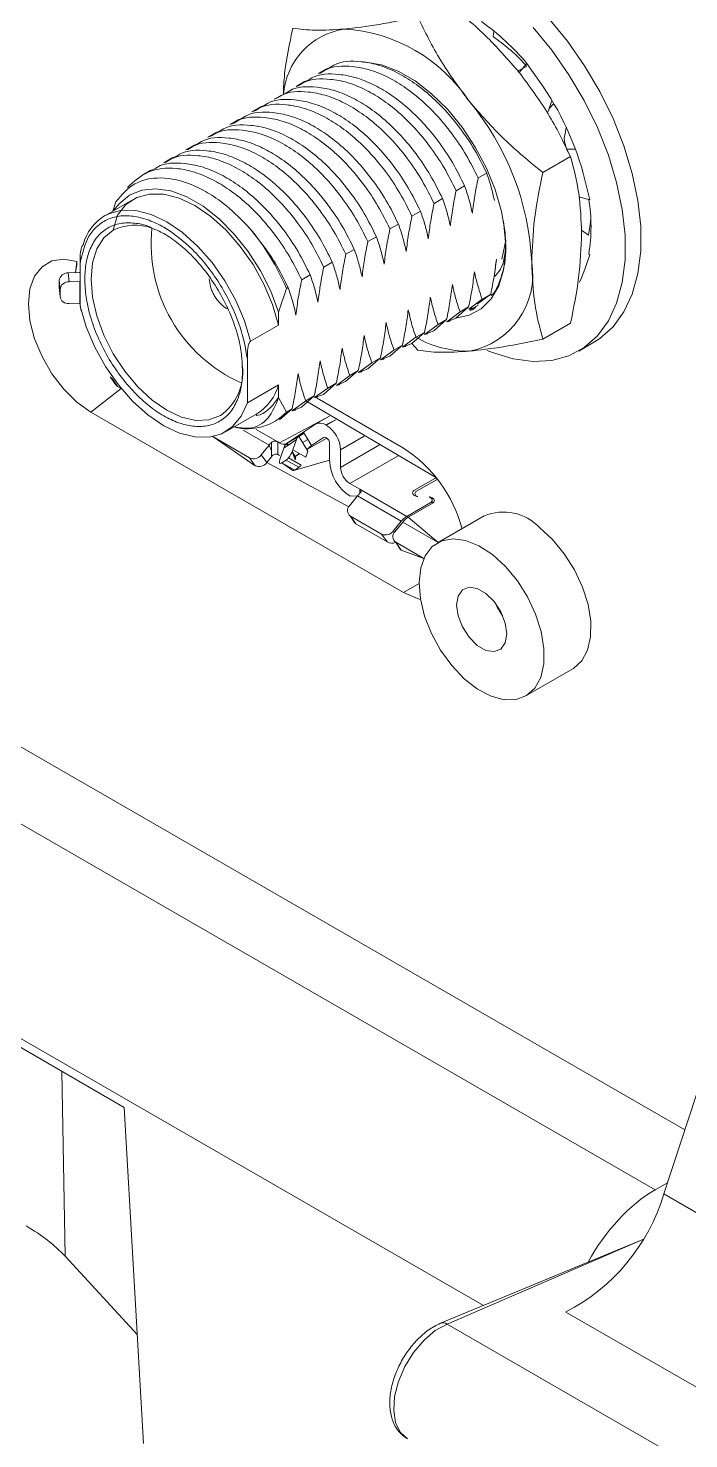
# Model space of a CAD drawing. Header units: millimetres. Extents: x 2 to 278, y 1 to 215.
# Drawn here: x 235.33 to 242.8, y 161.66 to 177.63 of the extents above; entities that cross this region are included whole.
import ezdxf

# ---------------------------------------------------------------- set-up
doc = ezdxf.new("R2010")
doc.units = ezdxf.units.MM

msp = doc.modelspace()

# ---------------------------------------------------------------- linework, layer by layer
at = {"color": 7, "linetype": 'Continuous', "lineweight": 18}
for p, q in [((240.588, 177.532), (240.598, 177.592)), ((240.967, 177.194), (240.881, 177.15)), ((240.971, 177.226), (240.883, 177.127)), ((240.971, 177.226), (241.114, 177.024)), ((238.456, 177.025), (238.36, 176.969)), ((238.706, 177.169), (238.609, 177.113)), ((240.881, 177.15), (240.872, 177.13)), ((238.217, 176.876), (238.111, 176.825)), ((237.957, 176.737), (237.861, 176.681)), ((241.212, 176.684), (241.253, 176.81)), ((241.212, 176.684), (241.228, 176.721)), ((241.228, 176.721), (241.267, 176.766)), ((237.708, 176.593), (237.612, 176.537)), ((237.459, 176.449), (237.362, 176.393)), ((237.209, 176.305), (237.113, 176.249)), ((241.464, 176.175), (241.42, 176.258)), ((241.42, 176.258), (241.52, 176.257)), ((223.807, 176.099), (242.757, 165.159)), ((236.96, 176.161), (236.863, 176.105)), ((241.151, 175.994), (241.464, 176.175)), ((236.71, 176.017), (236.614, 175.961)), ((240.419, 175.932), (240.516, 175.987)), ((241.627, 175.911), (241.682, 175.685)), ((240.17, 175.788), (240.266, 175.843)), ((236.517, 175.689), (236.198, 175.505)), ((236.32, 175.661), (236.287, 175.556)), ((239.921, 175.644), (240.017, 175.699)), ((240.603, 175.677), (240.603, 175.677)), ((241.682, 175.685), (241.56, 175.717)), ((239.671, 175.5), (239.767, 175.555)), ((240.733, 175.167), (240.707, 175.445)), ((239.422, 175.356), (239.518, 175.411)), ((241.668, 175.284), (241.588, 175.34)), ((238.923, 175.068), (239.019, 175.123)), ((239.172, 175.212), (239.269, 175.267)), ((240.733, 175.227), (240.686, 175.013)), ((224.116, 175.048), (242.421, 164.48)), ((235.881, 174.985), (235.864, 174.86)), ((235.917, 174.968), (235.917, 174.48)), ((238.673, 174.924), (238.77, 174.979)), ((240.599, 174.813), (240.627, 175.015)), ((241.682, 175.064), (241.627, 174.901)), ((241.671, 175.071), (241.682, 175.064)), ((241.682, 175.064), (241.671, 175.071)), ((235.782, 174.857), (235.906, 174.861)), ((235.782, 174.857), (235.792, 174.757)), ((238.424, 174.78), (238.52, 174.835)), ((235.682, 174.773), (235.692, 174.672)), ((235.682, 174.773), (235.682, 174.691)), ((235.683, 174.685), (235.682, 174.691)), ((235.692, 174.59), (235.682, 174.691)), ((235.683, 174.685), (235.692, 174.584)), ((235.692, 174.672), (235.692, 174.59)), ((235.792, 174.757), (235.915, 174.761)), ((235.915, 174.761), (235.915, 174.516)), ((238.162, 174.413), (238.251, 174.68)), ((238.251, 174.68), (238.271, 174.691)), ((235.792, 174.512), (235.915, 174.516)), ((235.915, 174.516), (235.931, 174.427)), ((240.312, 174.473), (240.168, 174.347)), ((240.312, 174.473), (240.215, 174.417)), ((240.465, 174.561), (240.313, 174.449)), ((240.322, 174.436), (240.418, 174.491)), ((240.561, 174.617), (240.409, 174.505)), ((240.561, 174.617), (240.465, 174.561)), ((238.162, 174.268), (238.162, 174.413)), ((240.062, 174.329), (239.919, 174.203)), ((240.062, 174.329), (239.966, 174.273)), ((240.215, 174.417), (240.064, 174.305)), ((240.064, 174.305), (240.168, 174.347)), ((237.844, 174.084), (238.162, 174.268)), ((239.813, 174.185), (239.67, 174.059)), ((239.813, 174.185), (239.716, 174.129)), ((239.966, 174.273), (239.814, 174.161)), ((239.814, 174.161), (239.919, 174.203)), ((241.464, 174.289), (241.151, 174.108)), ((239.563, 174.041), (239.42, 173.915)), ((239.563, 174.041), (239.467, 173.985)), ((239.716, 174.129), (239.565, 174.017)), ((239.565, 174.017), (239.67, 174.059)), ((239.67, 174.059), (239.737, 173.982)), ((241.557, 173.974), (241.734, 174.076)), ((237.809, 173.388), (237.809, 173.876)), ((239.218, 173.841), (239.066, 173.729)), ((239.314, 173.897), (239.171, 173.771)), ((239.314, 173.897), (239.218, 173.841)), ((239.467, 173.985), (239.315, 173.873)), ((239.315, 173.873), (239.42, 173.915)), ((236.258, 173.681), (236.32, 173.593)), ((237.752, 173.802), (237.756, 173.757)), ((238.968, 173.697), (238.816, 173.585)), ((239.064, 173.753), (238.921, 173.627)), ((239.064, 173.753), (238.968, 173.697)), ((239.066, 173.729), (239.171, 173.771)), ((236.382, 173.551), (236.04, 173.283)), ((236.279, 173.662), (236.279, 173.662)), ((236.279, 173.662), (236.341, 173.574)), ((236.341, 173.574), (236.382, 173.551)), ((238.162, 173.593), (237.809, 173.388)), ((238.162, 173.448), (238.162, 173.593)), ((238.719, 173.553), (238.567, 173.446)), ((238.815, 173.609), (238.672, 173.483)), ((238.815, 173.609), (238.719, 173.553)), ((238.816, 173.585), (238.921, 173.627)), ((238.251, 173.283), (238.163, 173.446)), ((238.469, 173.409), (238.317, 173.297)), ((238.566, 173.465), (238.422, 173.339)), ((238.566, 173.465), (238.469, 173.409)), ((238.469, 173.409), (239.947, 172.539)), ((238.567, 173.446), (238.672, 173.483)), ((239.575, 172.875), (238.597, 173.44)), ((240.48, 163.173), (223.037, 173.242)), ((236.04, 173.283), (239.575, 171.242)), ((237.563, 173.06), (237.916, 173.264)), ((238.316, 173.321), (238.173, 173.195)), ((238.173, 173.195), (238.173, 173.195)), ((238.174, 172.933), (238.737, 173.238)), ((238.316, 173.321), (238.251, 173.283)), ((238.317, 173.297), (238.422, 173.339)), ((238.737, 173.238), (238.583, 173.149)), ((238.695, 173.138), (238.811, 173.194)), ((238.704, 173.133), (238.811, 173.194)), ((238.056, 172.91), (237.763, 173.079)), ((237.908, 173.086), (238.153, 172.945)), ((238.444, 173.056), (238.258, 172.931)), ((238.391, 173.008), (238.452, 173.043)), ((238.391, 173.008), (238.452, 173.043)), ((238.444, 173.056), (238.579, 173.146)), ((238.444, 173.056), (238.534, 172.906)), ((238.704, 173.133), (238.695, 173.138)), ((237.418, 173.005), (237.835, 172.764)), ((237.418, 173.005), (237.897, 172.676)), ((238.056, 172.91), (237.967, 172.8)), ((238.056, 172.91), (238.082, 172.843)), ((238.082, 172.939), (238.082, 172.778)), ((238.153, 172.945), (238.153, 172.802)), ((238.174, 172.933), (238.153, 172.945)), ((238.18, 172.758), (238.221, 172.876)), ((238.221, 172.876), (238.365, 172.973)), ((238.273, 172.91), (238.244, 172.917)), ((238.252, 172.927), (238.258, 172.932)), ((238.273, 172.91), (238.259, 172.932)), ((238.26, 172.932), (238.379, 173.001)), ((238.26, 172.932), (238.379, 173.001)), ((238.324, 172.854), (238.365, 172.973)), ((238.493, 172.84), (238.388, 173.013)), ((238.433, 172.94), (238.493, 172.974)), ((238.482, 172.858), (238.707, 172.988)), ((238.482, 172.858), (238.707, 172.988)), ((238.482, 172.858), (238.534, 172.906)), ((238.534, 172.906), (238.67, 172.997)), ((238.67, 172.997), (238.67, 172.997)), ((238.704, 172.99), (238.695, 172.995)), ((238.74, 172.929), (238.74, 172.729)), ((239.13, 173.011), (238.864, 172.857)), ((239.303, 172.911), (238.864, 172.657)), ((237.835, 172.764), (237.897, 172.676)), ((237.967, 172.8), (238.028, 172.712)), ((238.082, 172.778), (238.028, 172.712)), ((238.174, 172.79), (238.153, 172.802)), ((238.174, 172.79), (238.174, 172.79)), ((238.2, 172.708), (238.248, 172.74)), ((238.248, 172.74), (238.393, 172.658)), ((238.273, 172.764), (238.419, 172.682)), ((238.35, 172.782), (238.317, 172.837)), ((238.349, 172.744), (238.317, 172.837)), ((238.324, 172.854), (238.469, 172.772)), ((238.345, 172.626), (238.74, 172.739)), ((238.349, 172.744), (238.349, 172.744)), ((238.35, 172.782), (238.396, 172.814)), ((238.35, 172.782), (238.401, 172.811)), ((238.35, 172.782), (238.4, 172.811)), ((238.469, 172.772), (238.493, 172.84)), ((238.864, 172.857), (238.864, 172.657)), ((239.515, 172.788), (238.97, 172.473)), ((238.028, 172.712), (238.957, 172.211)), ((238.2, 172.708), (238.324, 172.621)), ((238.2, 172.708), (238.345, 172.626)), ((238.345, 172.626), (238.393, 172.658)), ((239.081, 172.409), (238.97, 172.473)), ((239.081, 172.409), (239.611, 172.103)), ((239.081, 172.409), (239.081, 172.362)), ((239.091, 172.4), (239.081, 172.395)), ((239.7, 172.399), (239.929, 172.532)), ((239.947, 172.517), (239.724, 172.389)), ((239.054, 172.334), (238.965, 172.223)), ((239.054, 172.334), (238.97, 172.331)), ((239.549, 172.048), (239.054, 172.334)), ((239.611, 172.103), (239.876, 172.256)), ((239.901, 172.25), (239.629, 172.093)), ((239.876, 172.256), (239.876, 172.256)), ((239.901, 172.311), (239.901, 172.25)), ((238.975, 172.106), (239.016, 172.037)), ((239.328, 171.902), (238.975, 172.106)), ((238.975, 172.106), (239.037, 172.018)), ((239.629, 172.093), (239.967, 171.807)), ((240.489, 172.108), (239.959, 171.802)), ((239.39, 171.814), (239.037, 172.018)), ((239.549, 172.048), (239.46, 171.937)), ((239.46, 171.937), (239.478, 171.927)), ((239.567, 172.038), (239.478, 171.927)), ((239.567, 172.038), (239.967, 171.807)), ((239.328, 171.902), (239.39, 171.814)), ((239.488, 171.81), (239.529, 171.741)), ((239.488, 171.81), (239.806, 171.626)), ((239.488, 171.81), (239.549, 171.722)), ((239.549, 171.722), (239.806, 171.626)), ((239.752, 171.344), (239.575, 171.242)), ((240.959, 170.07), (241.489, 170.376)), ((236.417, 165.414), (227.995, 170.275)), ((242.52, 164.435), (242.986, 165.857)), ((235.711, 165.821), (235.747, 163.729)), ((236.417, 165.414), (236.636, 161.611)), ((242.562, 164.562), (242.421, 164.48)), ((242.52, 164.435), (244.358, 163.374)), ((242.283, 163.921), (239.995, 162.972)), ((242.283, 163.921), (240.068, 162.963)), ((235.747, 163.729), (236.565, 162.842)), ((241.411, 163.099), (243.25, 162.038)), ((240.068, 162.963), (242.755, 161.412))]:
    msp.add_line(p, q, dxfattribs=at)
at = {"color": 7, "linetype": 'Continuous', "lineweight": 18, "flags": 128}
for points in [[(241.734, 174.076), (241.796, 174.116), (241.946, 174.248), (242.068, 174.416), (242.162, 174.618), (242.226, 174.85), (242.258, 175.107), (242.258, 175.385), (242.226, 175.679), (242.162, 175.984), (242.068, 176.295), (241.946, 176.605), (241.796, 176.909), (241.623, 177.202), (241.429, 177.479), (241.218, 177.735)], [(240.523, 173.98), (240.582, 173.956), (240.816, 173.885), (241.041, 173.856), (241.253, 173.867), (241.446, 173.92), (241.62, 174.014), (241.769, 174.146), (241.892, 174.314), (241.986, 174.516), (242.049, 174.748), (242.081, 175.005), (242.081, 175.283), (242.049, 175.577), (241.986, 175.882), (241.892, 176.192), (241.769, 176.503), (241.62, 176.807), (241.446, 177.1), (241.253, 177.377), (241.041, 177.633)], [(239.12, 177.244), (239.148, 177.243), (239.328, 177.213), (239.515, 177.142), (239.706, 177.032), (239.893, 176.886), (240.073, 176.709), (240.239, 176.506), (240.387, 176.282), (240.513, 176.044), (240.613, 175.8), (240.684, 175.554), (240.724, 175.316), (240.732, 175.092), (240.708, 174.888), (240.652, 174.71), (240.567, 174.563), (240.453, 174.451), (240.316, 174.379), (240.168, 174.347)], [(236.287, 175.556), (236.36, 175.639), (236.475, 175.737), (236.614, 175.795), (236.772, 175.811), (236.944, 175.786), (237.125, 175.719), (237.308, 175.613), (237.489, 175.471), (237.661, 175.298), (237.819, 175.1), (237.958, 174.881), (238.073, 174.65), (238.162, 174.413)], [(236.292, 175.343), (236.339, 175.512), (236.436, 175.63), (236.559, 175.711), (236.704, 175.75), (236.865, 175.748), (237.038, 175.704), (237.217, 175.619), (237.395, 175.497), (237.568, 175.342), (237.729, 175.158), (237.874, 174.952), (237.997, 174.73), (238.094, 174.499), (238.162, 174.268)], [(237.844, 174.084), (237.776, 174.315), (237.679, 174.546), (237.556, 174.768), (237.411, 174.974), (237.25, 175.158), (237.077, 175.314), (236.898, 175.436), (236.72, 175.52), (236.547, 175.564), (236.385, 175.566), (236.241, 175.527), (236.198, 175.505)], [(241.668, 175.284), (241.687, 175.403), (241.694, 175.473)], [(237.505, 173.243), (237.505, 173.243), (237.375, 173.194), (237.226, 173.189), (237.066, 173.225), (236.898, 173.303), (236.731, 173.418), (236.57, 173.567), (236.422, 173.744), (236.292, 173.943), (236.185, 174.154), (236.106, 174.371), (236.057, 174.585), (236.041, 174.788), (236.057, 174.971), (236.106, 175.129), (236.185, 175.254), (236.292, 175.343)], [(235.881, 174.985), (235.733, 175.013), (235.599, 174.993), (235.487, 174.928), (235.403, 174.822), (235.35, 174.679), (235.333, 174.508), (235.35, 174.316), (235.403, 174.113), (235.487, 173.91), (235.599, 173.716), (235.733, 173.541), (235.882, 173.395), (236.04, 173.283)], [(235.864, 174.86), (235.88, 174.953), (235.881, 174.985)], [(241.627, 174.901), (241.589, 174.803), (241.564, 174.752)], [(237.809, 173.388), (237.74, 173.236), (237.643, 173.118), (237.52, 173.038), (237.376, 172.998), (237.215, 173.001), (237.042, 173.045), (236.863, 173.129), (236.684, 173.251), (236.511, 173.407), (236.35, 173.591), (236.206, 173.797), (236.083, 174.019), (235.986, 174.249), (235.917, 174.48)], [(236.341, 173.574), (236.328, 173.584), (236.32, 173.593)], [(238.2, 172.708), (238.191, 172.703), (238.183, 172.702), (238.178, 172.704), (238.174, 172.709), (238.172, 172.718), (238.173, 172.729), (238.176, 172.742), (238.18, 172.758)], [(239.929, 172.532), (239.941, 172.537), (239.947, 172.539)], [(239.947, 172.517), (239.958, 172.522), (239.947, 172.517)], [(239.037, 172.018), (239.024, 172.028), (239.016, 172.037)], [(241.489, 170.376), (241.497, 170.381), (241.591, 170.466), (241.657, 170.587), (241.691, 170.74), (241.693, 170.915), (241.662, 171.106), (241.599, 171.303), (241.508, 171.498), (241.393, 171.68), (241.259, 171.842), (241.112, 171.976)], [(240.581, 171.67), (240.429, 171.769), (240.278, 171.83), (240.135, 171.849), (240.007, 171.825), (239.901, 171.76), (239.821, 171.656), (239.77, 171.519), (239.752, 171.354), (239.767, 171.169), (239.814, 170.974), (239.891, 170.777), (239.995, 170.588), (240.121, 170.415), (240.262, 170.266), (240.413, 170.148), (240.565, 170.068), (240.713, 170.028), (240.849, 170.03), (240.967, 170.075), (241.061, 170.16), (241.127, 170.281), (241.161, 170.433), (241.163, 170.609), (241.132, 170.8), (241.069, 170.997), (240.978, 171.191), (240.863, 171.374), (240.728, 171.536), (240.581, 171.67)], [(239.549, 171.722), (239.537, 171.732), (239.529, 171.741)], [(240.508, 171.23), (240.41, 171.286), (240.317, 171.301), (240.242, 171.271), (240.193, 171.201), (240.176, 171.099), (240.193, 170.978), (240.242, 170.851), (240.318, 170.735), (240.41, 170.643), (240.508, 170.586), (240.601, 170.572), (240.676, 170.601), (240.725, 170.671), (240.742, 170.773), (240.725, 170.895), (240.676, 171.021), (240.6, 171.138), (240.508, 171.23)], [(239.575, 171.242), (239.733, 171.172), (239.768, 171.162)], [(240.614, 171.12), (240.634, 171.077), (240.696, 170.978)], [(240.068, 162.963), (239.935, 162.889), (239.807, 162.779), (239.69, 162.641), (239.592, 162.482), (239.519, 162.313), (239.475, 162.144), (239.464, 161.985), (239.485, 161.847), (239.538, 161.738), (239.619, 161.664)]]:
    msp.add_lwpolyline(points, dxfattribs=at)
at = {"color": 7, "linetype": 'Continuous', "lineweight": 18}
for centre, radius, start, end in [((238.855, 175.459), 2.757, 39.8854, 54.498), ((239.027, 176.814), 0.812, 98.7388, 175.6607), ((238.794, 175.795), 1.826, 33.4349, 86.5705), ((238.412, 175.102), 3.316, 14.1213, 35.4286), ((237.958, 174.837), 3.07, 2.6393, 39.7721), ((239.819, 175.381), 1.877, 350.4987, 9.5013), ((236.489, 175.032), 0.556, 121.5314, 164.8956), ((236.538, 174.828), 0.57, 70.3514, 115.6207), ((238.441, 175.183), 1.72, 173.9115, 245.9216), ((235.752, 173.63), 2.711, 22.7816, 39.8109), ((240.157, 174.837), 0.88, 280.5468, 9.2519), ((235.777, 174.762), 0.0957, 87.143, 173.5847), ((235.905, 174.9), 0.0388, 271.4319, 288.8192), ((235.787, 174.661), 0.0957, 87.143, 173.5847), ((235.78, 174.6), 0.0888, 186.2006, 277.4904), ((240.305, 175.151), 1.179, 240.0731, 270.6241), ((236.313, 173.72), 0.0668, 215.7709, 239.7713), ((237.149, 173.738), 0.61, 305.7043, 5.6198), ((237.625, 173.738), 0.557, 301.5822, 344.8449), ((237.813, 173.694), 0.6, 254.9565, 316.8126), ((238.63, 173.049), 0.11, 53.8258, 117.852), ((238.518, 172.841), 0.346, 2.6055, 57.3945), ((238.26, 172.747), 0.262, 132.7989, 141.3212), ((238.217, 172.992), 0.0736, 233.8258, 297.852), ((238.344, 172.834), 0.13, 140.4507, 161.12), ((238.488, 172.93), 0.13, 140.4507, 161.12), ((238.681, 172.975), 0.0245, 53.8258, 117.852), ((238.663, 172.925), 0.0768, 2.6055, 57.3945), ((238.733, 171.568), 1.555, 14.7229, 57.2176), ((237.879, 172.864), 0.109, 246.028, 323.9743), ((238.171, 172.846), 0.131, 305.8075, 321.448), ((238.037, 172.957), 0.305, 320.7282, 340.2364), ((239.239, 172.751), 0.499, 182.6055, 237.3945), ((237.941, 172.776), 0.109, 246.028, 323.9743), ((238.33, 172.64), 0.0205, 251.7665, 314.3325), ((238.316, 172.764), 0.131, 305.8075, 321.448), ((239.094, 172.668), 0.231, 182.6055, 237.3945), ((239.711, 172.368), 0.0327, 110.7834, 249.2166), ((239.259, 172.17), 0.262, 132.7989, 141.3212), ((239.748, 172.425), 0.0995, 241.2473, 263.5251), ((239.735, 172.36), 0.0306, 110.7834, 249.2166), ((239.763, 172.398), 0.0769, 240.2522, 250.04), ((239.853, 172.224), 0.0993, 61.2336, 83.3749), ((239.836, 172.247), 0.0814, 60.2151, 69.2506), ((239.865, 172.287), 0.0327, 290.7834, 69.2166), ((239.89, 172.281), 0.0327, 290.7834, 69.2166), ((239.018, 172.168), 0.0759, 134.0004, 235.258), ((239.729, 171.908), 0.228, 121.1059, 142.0213), ((239.747, 171.898), 0.228, 121.1059, 142.0213), ((240.706, 171.596), 0.556, 43.0748, 112.8897), ((239.373, 172.001), 0.109, 246.028, 323.9743), ((239.531, 171.873), 0.0759, 134.0004, 235.258), ((239.442, 171.896), 0.0973, 237.7521, 297.7558), ((240.398, 165.068), 2.214, 297.217, 343.3721), ((240.023, 162.896), 0.0807, 56.2933, 109.9243)]:
    msp.add_arc(centre, radius, start, end, dxfattribs=at)
for centre, major_axis, ratio, start_param, end_param in [((238.118, 172.758), (0.0421, 0.0385), 0.697875, 0.217321, 1.788118), ((238.325, 172.728), (0.026, 0.0521), 0.272041, 5.158917, 6.113845), ((242.439, 163.245), (0.73, 1.311), 0.587367, 0.776279, 1.578088), ((233.54, 163.052), (2.5, 0), 0.577261, 0.488566, 0.785227)]:
    msp.add_ellipse(centre, major_axis=major_axis, ratio=ratio, start_param=start_param, end_param=end_param, dxfattribs=at)
for points, knots in [([(240.883, 177.127), (240.758, 177.271), (240.506, 177.562), (240.203, 177.809), (240.05, 177.934)], [0, 0, 0, 0, 0.494511, 1, 1, 1, 1]), ([(239.737, 177.753), (239.587, 177.723), (239.284, 177.661), (239.031, 177.632), (238.903, 177.617)], [0, 0, 0, 0, 0.495458, 1, 1, 1, 1]), ([(240.318, 176.801), (240.206, 176.952), (239.979, 177.257), (239.818, 177.587), (239.737, 177.753)], [0, 0, 0, 0, 0.494511, 1, 1, 1, 1]), ([(238.323, 177.627), (238.286, 177.453), (238.231, 177.194), (238.218, 176.953), (238.217, 176.876)], [0, 0, 0, 0, 0.674127, 1, 1, 1, 1]), ([(238.903, 177.617), (238.791, 177.61), (238.565, 177.596), (238.404, 177.617), (238.323, 177.627)], [0, 0, 0, 0, 0.494511, 1, 1, 1, 1]), ([(240.588, 177.532), (240.648, 177.487), (240.773, 177.395), (240.9, 177.276), (240.962, 177.201), (240.967, 177.194)], [0, 0, 0, 0, 0.457911, 0.949014, 1, 1, 1, 1]), ([(238.609, 177.113), (238.641, 177.119), (238.743, 177.2), (238.947, 177.206), (239.186, 177.163), (239.381, 177.086), (239.578, 176.971), (239.771, 176.823), (239.955, 176.643), (240.129, 176.432), (240.29, 176.193), (240.376, 176.019), (240.419, 175.932)], [0, 0, 0, 0, 0.0518479, 0.2247854, 0.3192883, 0.4137914, 0.5083082, 0.6028249, 0.6973486, 0.7918722, 0.895936, 1, 1, 1, 1]), ([(238.706, 177.169), (238.738, 177.174), (238.839, 177.256), (239.043, 177.261), (239.281, 177.219), (239.476, 177.142), (239.674, 177.028), (239.866, 176.88), (240.05, 176.7), (240.223, 176.49), (240.385, 176.251), (240.472, 176.076), (240.516, 175.987)], [0, 0, 0, 0, 0.051846, 0.224776, 0.317929, 0.413783, 0.50695, 0.602818, 0.69599, 0.791866, 0.894127, 1, 1, 1, 1]), ([(238.36, 176.969), (238.392, 176.975), (238.493, 177.056), (238.698, 177.062), (238.936, 177.019), (239.132, 176.942), (239.329, 176.827), (239.522, 176.679), (239.705, 176.499), (239.879, 176.288), (240.04, 176.049), (240.127, 175.875), (240.17, 175.788)], [0, 0, 0, 0, 0.0518479, 0.2247854, 0.3192883, 0.4137914, 0.5083082, 0.6028249, 0.6973486, 0.7918722, 0.895936, 1, 1, 1, 1]), ([(238.456, 177.025), (238.488, 177.03), (238.59, 177.112), (238.793, 177.117), (239.031, 177.075), (239.227, 176.998), (239.424, 176.884), (239.616, 176.736), (239.801, 176.556), (239.974, 176.346), (240.136, 176.107), (240.222, 175.932), (240.266, 175.843)], [0, 0, 0, 0, 0.0518457, 0.2247757, 0.3179289, 0.4137829, 0.5069495, 0.6028176, 0.6959902, 0.7918661, 0.8941272, 1, 1, 1, 1]), ([(241.464, 176.175), (241.385, 176.338), (241.224, 176.667), (240.998, 176.973), (240.883, 177.127)], [0, 0, 0, 0, 0.495458, 1, 1, 1, 1]), ([(238.111, 176.825), (238.142, 176.831), (238.244, 176.912), (238.448, 176.918), (238.687, 176.875), (238.883, 176.798), (239.079, 176.683), (239.272, 176.535), (239.456, 176.355), (239.63, 176.144), (239.791, 175.905), (239.877, 175.731), (239.921, 175.644)], [0, 0, 0, 0, 0.0518479, 0.2247854, 0.3192883, 0.4137914, 0.5083082, 0.6028249, 0.6973486, 0.7918722, 0.895936, 1, 1, 1, 1]), ([(238.217, 176.876), (238.239, 176.886), (238.34, 176.968), (238.544, 176.973), (238.782, 176.931), (238.977, 176.854), (239.175, 176.74), (239.367, 176.592), (239.551, 176.412), (239.724, 176.202), (239.886, 175.963), (239.973, 175.788), (240.017, 175.699)], [0, 0, 0, 0, 0.0518457, 0.2247757, 0.3179289, 0.4137829, 0.5069495, 0.6028176, 0.6959902, 0.7918661, 0.8941272, 1, 1, 1, 1]), ([(237.861, 176.681), (237.893, 176.687), (237.994, 176.768), (238.199, 176.774), (238.437, 176.731), (238.633, 176.654), (238.83, 176.539), (239.023, 176.391), (239.206, 176.211), (239.38, 176), (239.541, 175.761), (239.628, 175.587), (239.671, 175.5)], [0, 0, 0, 0, 0.051848, 0.224785, 0.319288, 0.413791, 0.508308, 0.602825, 0.697349, 0.791872, 0.895936, 1, 1, 1, 1]), ([(237.957, 176.737), (237.989, 176.742), (238.091, 176.824), (238.294, 176.829), (238.533, 176.787), (238.728, 176.71), (238.925, 176.596), (239.118, 176.448), (239.302, 176.268), (239.475, 176.058), (239.637, 175.819), (239.723, 175.644), (239.767, 175.555)], [0, 0, 0, 0, 0.051846, 0.224776, 0.317929, 0.413783, 0.50695, 0.602818, 0.69599, 0.791866, 0.894127, 1, 1, 1, 1]), ([(241.151, 175.994), (241.001, 176.116), (240.698, 176.364), (240.445, 176.654), (240.318, 176.801)], [0, 0, 0, 0, 0.495458, 1, 1, 1, 1]), ([(237.612, 176.537), (237.644, 176.543), (237.745, 176.624), (237.949, 176.63), (238.188, 176.587), (238.384, 176.51), (238.581, 176.395), (238.774, 176.247), (238.957, 176.067), (239.131, 175.856), (239.292, 175.617), (239.378, 175.443), (239.422, 175.356)], [0, 0, 0, 0, 0.051848, 0.224785, 0.319288, 0.413791, 0.508308, 0.602825, 0.697349, 0.791872, 0.895936, 1, 1, 1, 1]), ([(237.708, 176.593), (237.74, 176.598), (237.841, 176.68), (238.045, 176.685), (238.283, 176.643), (238.478, 176.566), (238.676, 176.452), (238.868, 176.304), (239.052, 176.124), (239.225, 175.914), (239.388, 175.675), (239.474, 175.5), (239.518, 175.411)], [0, 0, 0, 0, 0.051846, 0.224776, 0.317929, 0.413783, 0.50695, 0.602818, 0.69599, 0.791866, 0.894127, 1, 1, 1, 1]), ([(237.209, 176.305), (237.241, 176.31), (237.342, 176.392), (237.546, 176.397), (237.784, 176.355), (237.979, 176.278), (238.177, 176.164), (238.369, 176.016), (238.554, 175.836), (238.726, 175.626), (238.889, 175.387), (238.975, 175.212), (239.019, 175.123)], [0, 0, 0, 0, 0.051846, 0.224776, 0.317929, 0.413783, 0.50695, 0.602818, 0.69599, 0.791866, 0.894127, 1, 1, 1, 1]), ([(237.362, 176.393), (237.394, 176.399), (237.496, 176.48), (237.7, 176.486), (237.938, 176.443), (238.134, 176.366), (238.331, 176.251), (238.524, 176.103), (238.707, 175.923), (238.881, 175.712), (239.042, 175.473), (239.129, 175.299), (239.172, 175.212)], [0, 0, 0, 0, 0.051848, 0.224785, 0.319288, 0.413791, 0.508308, 0.602825, 0.697349, 0.791872, 0.895936, 1, 1, 1, 1]), ([(237.459, 176.449), (237.49, 176.454), (237.592, 176.536), (237.796, 176.541), (238.034, 176.499), (238.229, 176.422), (238.427, 176.308), (238.619, 176.16), (238.803, 175.98), (238.976, 175.77), (239.138, 175.531), (239.225, 175.356), (239.269, 175.267)], [0, 0, 0, 0, 0.051846, 0.224776, 0.317929, 0.413783, 0.50695, 0.602818, 0.69599, 0.791866, 0.894127, 1, 1, 1, 1]), ([(241.42, 176.258), (241.387, 176.355), (241.398, 176.414), (241.41, 176.474), (241.417, 176.508)], [0, 0, 0, 0, 0.436002, 1, 1, 1, 1]), ([(236.96, 176.161), (236.992, 176.166), (237.093, 176.248), (237.297, 176.253), (237.535, 176.211), (237.73, 176.134), (237.928, 176.02), (238.12, 175.872), (238.304, 175.692), (238.477, 175.482), (238.639, 175.243), (238.726, 175.068), (238.77, 174.979)], [0, 0, 0, 0, 0.051846, 0.224776, 0.317929, 0.413783, 0.50695, 0.602818, 0.69599, 0.791866, 0.894127, 1, 1, 1, 1]), ([(237.113, 176.249), (237.145, 176.255), (237.246, 176.336), (237.451, 176.342), (237.689, 176.299), (237.885, 176.222), (238.082, 176.107), (238.275, 175.959), (238.458, 175.779), (238.632, 175.568), (238.793, 175.329), (238.88, 175.155), (238.923, 175.068)], [0, 0, 0, 0, 0.0518479, 0.2247854, 0.3192883, 0.4137914, 0.5083082, 0.6028249, 0.6973486, 0.7918722, 0.895936, 1, 1, 1, 1]), ([(236.71, 176.017), (236.742, 176.022), (236.844, 176.104), (237.047, 176.109), (237.285, 176.067), (237.48, 175.99), (237.678, 175.876), (237.87, 175.728), (238.055, 175.548), (238.228, 175.338), (238.39, 175.099), (238.476, 174.924), (238.52, 174.835)], [0, 0, 0, 0, 0.051846, 0.224776, 0.317929, 0.413783, 0.50695, 0.602818, 0.69599, 0.791866, 0.894127, 1, 1, 1, 1]), ([(236.863, 176.105), (236.895, 176.111), (236.997, 176.192), (237.201, 176.198), (237.439, 176.155), (237.635, 176.078), (237.832, 175.963), (238.025, 175.815), (238.208, 175.635), (238.383, 175.424), (238.544, 175.185), (238.63, 175.011), (238.673, 174.924)], [0, 0, 0, 0, 0.051848, 0.224785, 0.319288, 0.413791, 0.508308, 0.602825, 0.697349, 0.791872, 0.895936, 1, 1, 1, 1]), ([(241.59, 175.305), (241.584, 175.459), (241.571, 175.771), (241.5, 176.039), (241.464, 176.175)], [0, 0, 0, 0, 0.494511, 1, 1, 1, 1]), ([(236.32, 175.661), (236.387, 175.739), (236.52, 175.894), (236.829, 175.955), (237.129, 175.889), (237.382, 175.757), (237.603, 175.603), (237.748, 175.454), (237.834, 175.365)], [0, 0, 0, 0, 0.203201, 0.406388, 0.621158, 0.730777, 0.840396, 1, 1, 1, 1]), ([(236.453, 175.826), (236.528, 175.893), (236.679, 176.029), (236.95, 176.056), (237.19, 176.01), (237.386, 175.934), (237.583, 175.819), (237.776, 175.671), (237.959, 175.491), (238.133, 175.28), (238.294, 175.041), (238.381, 174.867), (238.424, 174.78)], [0, 0, 0, 0, 0.154258, 0.308516, 0.392812, 0.477108, 0.561416, 0.645724, 0.730038, 0.814352, 0.907176, 1, 1, 1, 1]), ([(240.354, 175.533), (240.362, 175.599), (240.374, 175.697), (240.399, 175.83), (240.413, 175.898), (240.419, 175.932)], [0, 0, 0, 0, 0.498616, 0.749175, 1, 1, 1, 1]), ([(240.516, 175.987), (240.525, 175.961), (240.543, 175.909), (240.574, 175.807), (240.592, 175.728), (240.603, 175.677)], [0, 0, 0, 0, 0.263815, 0.527638, 1, 1, 1, 1]), ([(241.025, 174.978), (241.031, 175.14), (241.044, 175.467), (241.115, 175.817), (241.151, 175.994)], [0, 0, 0, 0, 0.494511, 1, 1, 1, 1]), ([(240.105, 175.389), (240.113, 175.455), (240.125, 175.553), (240.149, 175.686), (240.163, 175.754), (240.17, 175.788)], [0, 0, 0, 0, 0.498616, 0.749175, 1, 1, 1, 1]), ([(240.266, 175.843), (240.275, 175.817), (240.293, 175.765), (240.325, 175.663), (240.342, 175.584), (240.354, 175.533)], [0, 0, 0, 0, 0.263815, 0.527638, 1, 1, 1, 1]), ([(239.855, 175.245), (239.863, 175.311), (239.876, 175.409), (239.9, 175.542), (239.914, 175.61), (239.921, 175.644)], [0, 0, 0, 0, 0.498616, 0.749175, 1, 1, 1, 1]), ([(240.017, 175.699), (240.026, 175.673), (240.044, 175.621), (240.075, 175.519), (240.093, 175.44), (240.105, 175.389)], [0, 0, 0, 0, 0.263815, 0.527638, 1, 1, 1, 1]), ([(237.809, 173.876), (237.799, 173.944), (237.778, 174.082), (237.711, 174.301), (237.617, 174.524), (237.494, 174.743), (237.35, 174.947), (237.143, 175.178), (236.918, 175.354), (236.697, 175.459), (236.533, 175.503), (236.376, 175.509), (236.232, 175.472), (236.11, 175.394), (235.982, 175.246), (235.943, 175.078), (235.917, 174.968)], [0, 0, 0, 0, 0.060467, 0.120969, 0.185565, 0.25023, 0.314826, 0.379491, 0.5, 0.56045, 0.620969, 0.685565, 0.75023, 0.814826, 0.879492, 1, 1, 1, 1]), ([(239.606, 175.101), (239.614, 175.167), (239.626, 175.265), (239.65, 175.398), (239.664, 175.466), (239.671, 175.5)], [0, 0, 0, 0, 0.498616, 0.749175, 1, 1, 1, 1]), ([(239.767, 175.555), (239.777, 175.529), (239.795, 175.477), (239.826, 175.375), (239.844, 175.296), (239.855, 175.245)], [0, 0, 0, 0, 0.263815, 0.527638, 1, 1, 1, 1]), ([(235.97, 174.788), (235.973, 174.851), (235.979, 174.977), (236.03, 175.14), (236.111, 175.276), (236.227, 175.373), (236.346, 175.416), (236.45, 175.427), (236.557, 175.42), (236.651, 175.404), (236.719, 175.371), (236.73, 175.365)], [0, 0, 0, 0, 0.132583, 0.265238, 0.408826, 0.552563, 0.696151, 0.767715, 0.840076, 0.972622, 1, 1, 1, 1]), ([(236.73, 175.365), (236.774, 175.346), (236.874, 175.304), (237.031, 175.193), (237.198, 175.042), (237.357, 174.855), (237.498, 174.639), (237.595, 174.447), (237.657, 174.29), (237.705, 174.14), (237.744, 173.972), (237.75, 173.854), (237.752, 173.802)], [0, 0, 0, 0, 0.089164, 0.201382, 0.313725, 0.435291, 0.556983, 0.678549, 0.739137, 0.800401, 0.912651, 1, 1, 1, 1]), ([(237.834, 175.365), (237.936, 175.238), (238.105, 175.027), (238.224, 174.786), (238.271, 174.691)], [0, 0, 0, 0, 0.604993, 1, 1, 1, 1]), ([(239.356, 174.957), (239.364, 175.023), (239.377, 175.121), (239.401, 175.254), (239.415, 175.322), (239.422, 175.356)], [0, 0, 0, 0, 0.498616, 0.749175, 1, 1, 1, 1]), ([(239.518, 175.411), (239.527, 175.385), (239.545, 175.333), (239.576, 175.231), (239.594, 175.152), (239.606, 175.101)], [0, 0, 0, 0, 0.2638151, 0.5276377, 1, 1, 1, 1]), ([(241.464, 174.289), (241.499, 174.462), (241.571, 174.813), (241.584, 175.14), (241.59, 175.305)], [0, 0, 0, 0, 0.495458, 1, 1, 1, 1]), ([(235.953, 175.176), (235.951, 175.175), (235.948, 175.173), (235.943, 175.166), (235.935, 175.15), (235.92, 175.094), (235.918, 175.032), (235.917, 174.982), (235.917, 174.968)], [0, 0, 0, 0, 0.023519, 0.052542, 0.102572, 0.247513, 0.787287, 1, 1, 1, 1]), ([(239.019, 175.123), (239.028, 175.097), (239.046, 175.045), (239.077, 174.943), (239.095, 174.864), (239.107, 174.813)], [0, 0, 0, 0, 0.263815, 0.527638, 1, 1, 1, 1]), ([(239.107, 174.813), (239.115, 174.879), (239.127, 174.977), (239.151, 175.11), (239.165, 175.178), (239.172, 175.212)], [0, 0, 0, 0, 0.498616, 0.749175, 1, 1, 1, 1]), ([(239.269, 175.267), (239.278, 175.241), (239.296, 175.189), (239.327, 175.087), (239.345, 175.008), (239.356, 174.957)], [0, 0, 0, 0, 0.263815, 0.527638, 1, 1, 1, 1]), ([(240.561, 174.617), (240.565, 174.599), (240.608, 174.629), (240.654, 174.739), (240.712, 174.9), (240.732, 175.052), (240.733, 175.145), (240.733, 175.167)], [0, 0, 0, 0, 0.026402, 0.3162, 0.605983, 0.904146, 1, 1, 1, 1]), ([(240.733, 175.227), (240.726, 175.104), (240.716, 174.927), (240.626, 174.84), (240.599, 174.813)], [0, 0, 0, 0, 0.694333, 1, 1, 1, 1]), ([(238.77, 174.979), (238.779, 174.953), (238.797, 174.901), (238.828, 174.799), (238.846, 174.72), (238.857, 174.669)], [0, 0, 0, 0, 0.263815, 0.527638, 1, 1, 1, 1]), ([(238.857, 174.669), (238.865, 174.735), (238.878, 174.833), (238.902, 174.966), (238.916, 175.034), (238.923, 175.068)], [0, 0, 0, 0, 0.498616, 0.749175, 1, 1, 1, 1]), ([(240.627, 175.015), (240.618, 174.95), (240.606, 174.852), (240.582, 174.718), (240.568, 174.651), (240.561, 174.617)], [0, 0, 0, 0, 0.498616, 0.749175, 1, 1, 1, 1]), ([(241.151, 174.108), (241.116, 174.241), (241.044, 174.509), (241.031, 174.821), (241.025, 174.978)], [0, 0, 0, 0, 0.495458, 1, 1, 1, 1]), ([(237.586, 174.454), (237.581, 174.456), (237.552, 174.465), (237.509, 174.504), (237.465, 174.555), (237.434, 174.602), (237.409, 174.651), (237.386, 174.716), (237.382, 174.761), (237.379, 174.791)], [0, 0, 0, 0, 0.0507707, 0.278057, 0.4014202, 0.5253851, 0.6487486, 0.7727137, 1, 1, 1, 1]), ([(238.52, 174.835), (238.529, 174.809), (238.547, 174.757), (238.578, 174.655), (238.596, 174.576), (238.608, 174.525)], [0, 0, 0, 0, 0.263815, 0.527638, 1, 1, 1, 1]), ([(238.608, 174.525), (238.616, 174.591), (238.628, 174.689), (238.652, 174.822), (238.666, 174.89), (238.673, 174.924)], [0, 0, 0, 0, 0.498616, 0.749175, 1, 1, 1, 1]), ([(240.377, 174.871), (240.369, 174.806), (240.357, 174.708), (240.333, 174.574), (240.319, 174.507), (240.312, 174.473)], [0, 0, 0, 0, 0.498616, 0.749175, 1, 1, 1, 1]), ([(240.465, 174.561), (240.456, 174.587), (240.438, 174.639), (240.407, 174.741), (240.389, 174.82), (240.377, 174.871)], [0, 0, 0, 0, 0.263815, 0.527638, 1, 1, 1, 1]), ([(237.756, 173.757), (237.753, 173.694), (237.747, 173.568), (237.696, 173.404), (237.615, 173.268), (237.499, 173.171), (237.38, 173.128), (237.275, 173.118), (237.169, 173.123), (237.031, 173.156), (236.863, 173.235), (236.695, 173.35), (236.528, 173.503), (236.369, 173.689), (236.227, 173.905), (236.131, 174.097), (236.069, 174.254), (236.021, 174.405), (235.979, 174.588), (235.973, 174.721), (235.97, 174.788)], [0, 0, 0, 0, 0.059975, 0.119983, 0.184936, 0.249957, 0.31491, 0.347282, 0.380016, 0.439974, 0.499999, 0.559958, 0.619983, 0.684936, 0.749957, 0.81491, 0.847282, 0.880016, 0.939991, 1, 1, 1, 1]), ([(238.271, 174.691), (238.28, 174.665), (238.298, 174.613), (238.329, 174.511), (238.347, 174.432), (238.358, 174.381)], [0, 0, 0, 0, 0.263815, 0.527638, 1, 1, 1, 1]), ([(238.358, 174.381), (238.367, 174.447), (238.379, 174.545), (238.403, 174.678), (238.417, 174.746), (238.424, 174.78)], [0, 0, 0, 0, 0.498616, 0.749175, 1, 1, 1, 1]), ([(240.128, 174.727), (240.12, 174.662), (240.107, 174.564), (240.083, 174.43), (240.069, 174.363), (240.062, 174.329)], [0, 0, 0, 0, 0.498616, 0.749175, 1, 1, 1, 1]), ([(240.215, 174.417), (240.206, 174.443), (240.188, 174.495), (240.157, 174.597), (240.139, 174.676), (240.128, 174.727)], [0, 0, 0, 0, 0.263815, 0.527638, 1, 1, 1, 1]), ([(239.878, 174.583), (239.87, 174.518), (239.858, 174.42), (239.834, 174.286), (239.82, 174.219), (239.813, 174.185)], [0, 0, 0, 0, 0.498616, 0.749175, 1, 1, 1, 1]), ([(239.966, 174.273), (239.957, 174.299), (239.939, 174.351), (239.908, 174.453), (239.89, 174.532), (239.878, 174.583)], [0, 0, 0, 0, 0.263815, 0.527638, 1, 1, 1, 1]), ([(240.322, 174.436), (240.328, 174.434), (240.359, 174.437), (240.38, 174.46), (240.398, 174.48)], [0, 0, 0, 0, 0.114814, 1, 1, 1, 1]), ([(239.629, 174.439), (239.621, 174.374), (239.608, 174.276), (239.584, 174.142), (239.57, 174.075), (239.563, 174.041)], [0, 0, 0, 0, 0.498616, 0.749175, 1, 1, 1, 1]), ([(239.716, 174.129), (239.707, 174.155), (239.689, 174.207), (239.658, 174.309), (239.64, 174.388), (239.629, 174.439)], [0, 0, 0, 0, 0.263815, 0.527638, 1, 1, 1, 1]), ([(240.1, 174.317), (240.099, 174.315), (240.091, 174.309), (240.078, 174.31), (240.064, 174.305)], [0, 0, 0, 0, 0.213595, 1, 1, 1, 1]), ([(240.35, 174.461), (240.348, 174.459), (240.34, 174.453), (240.328, 174.454), (240.313, 174.449)], [0, 0, 0, 0, 0.213595, 1, 1, 1, 1]), ([(239.379, 174.295), (239.371, 174.23), (239.359, 174.132), (239.335, 173.998), (239.321, 173.931), (239.314, 173.897)], [0, 0, 0, 0, 0.498616, 0.749175, 1, 1, 1, 1]), ([(239.467, 173.985), (239.458, 174.011), (239.44, 174.063), (239.409, 174.165), (239.391, 174.244), (239.379, 174.295)], [0, 0, 0, 0, 0.263815, 0.527638, 1, 1, 1, 1]), ([(239.851, 174.173), (239.849, 174.171), (239.84, 174.164), (239.826, 174.165), (239.814, 174.161)], [0, 0, 0, 0, 0.183709, 1, 1, 1, 1]), ([(237.809, 173.876), (237.809, 173.903), (237.81, 173.958), (237.815, 174.021), (237.828, 174.061), (237.834, 174.073), (237.84, 174.081), (237.843, 174.083), (237.844, 174.084)], [0, 0, 0, 0, 0.407931, 0.818072, 0.875849, 0.949904, 0.975284, 1, 1, 1, 1]), ([(238.88, 174.007), (238.872, 173.942), (238.86, 173.844), (238.836, 173.71), (238.822, 173.643), (238.815, 173.609)], [0, 0, 0, 0, 0.498616, 0.749175, 1, 1, 1, 1]), ([(238.968, 173.697), (238.959, 173.723), (238.941, 173.775), (238.91, 173.877), (238.892, 173.956), (238.88, 174.007)], [0, 0, 0, 0, 0.2638151, 0.5276377, 1, 1, 1, 1]), ([(239.13, 174.151), (239.122, 174.086), (239.109, 173.988), (239.085, 173.854), (239.071, 173.787), (239.064, 173.753)], [0, 0, 0, 0, 0.498616, 0.749175, 1, 1, 1, 1]), ([(239.218, 173.841), (239.209, 173.867), (239.19, 173.919), (239.159, 174.021), (239.141, 174.1), (239.13, 174.151)], [0, 0, 0, 0, 0.263815, 0.527638, 1, 1, 1, 1]), ([(239.601, 174.029), (239.6, 174.027), (239.592, 174.021), (239.58, 174.022), (239.565, 174.017)], [0, 0, 0, 0, 0.213595, 1, 1, 1, 1]), ([(240.318, 173.972), (240.442, 173.986), (240.695, 174.015), (240.998, 174.077), (241.151, 174.108)], [0, 0, 0, 0, 0.494511, 1, 1, 1, 1]), ([(238.631, 173.863), (238.623, 173.798), (238.611, 173.7), (238.586, 173.566), (238.573, 173.499), (238.566, 173.465)], [0, 0, 0, 0, 0.498616, 0.749175, 1, 1, 1, 1]), ([(238.719, 173.553), (238.71, 173.579), (238.692, 173.631), (238.661, 173.733), (238.643, 173.812), (238.631, 173.863)], [0, 0, 0, 0, 0.263815, 0.527638, 1, 1, 1, 1]), ([(239.352, 173.885), (239.35, 173.883), (239.342, 173.877), (239.33, 173.878), (239.315, 173.873)], [0, 0, 0, 0, 0.213595, 1, 1, 1, 1]), ([(239.737, 173.982), (239.816, 173.972), (239.977, 173.951), (240.203, 173.965), (240.318, 173.972)], [0, 0, 0, 0, 0.495458, 1, 1, 1, 1]), ([(238.382, 173.719), (238.373, 173.654), (238.361, 173.556), (238.337, 173.422), (238.323, 173.355), (238.316, 173.321)], [0, 0, 0, 0, 0.498616, 0.749175, 1, 1, 1, 1]), ([(238.469, 173.409), (238.46, 173.435), (238.442, 173.487), (238.411, 173.589), (238.393, 173.668), (238.382, 173.719)], [0, 0, 0, 0, 0.263815, 0.527638, 1, 1, 1, 1]), ([(239.103, 173.741), (239.101, 173.739), (239.093, 173.733), (239.081, 173.734), (239.066, 173.729)], [0, 0, 0, 0, 0.213595, 1, 1, 1, 1]), ([(238.853, 173.597), (238.851, 173.595), (238.843, 173.589), (238.831, 173.59), (238.816, 173.585)], [0, 0, 0, 0, 0.2135948, 1, 1, 1, 1]), ([(237.657, 173.114), (237.715, 173.106), (237.869, 173.082), (238.059, 173.192), (238.129, 173.364), (238.163, 173.446)], [0, 0, 0, 0, 0.233421, 0.629179, 1, 1, 1, 1]), ([(238.162, 173.448), (238.102, 173.366), (238.023, 173.259), (237.896, 173.239), (237.916, 173.264)], [0, 0, 0, 0, 0.763634, 1, 1, 1, 1]), ([(238.163, 173.446), (238.163, 173.447), (238.162, 173.447), (238.162, 173.448), (238.162, 173.448)], [0, 0, 0, 0, 0.500085, 1, 1, 1, 1]), ([(238.597, 173.44), (238.602, 173.451), (238.592, 173.444), (238.578, 173.445), (238.567, 173.446)], [0, 0, 0, 0, 0.183709, 1, 1, 1, 1]), ([(238.354, 173.309), (238.353, 173.307), (238.344, 173.301), (238.332, 173.302), (238.317, 173.297)], [0, 0, 0, 0, 0.213595, 1, 1, 1, 1]), ([(238.082, 172.939), (238.088, 172.943), (238.099, 172.951), (238.12, 172.954), (238.139, 172.951), (238.148, 172.947), (238.153, 172.945)], [0, 0, 0, 0, 0.279625, 0.559251, 0.779687, 1, 1, 1, 1]), ([(238.258, 172.931), (238.258, 172.932), (238.258, 172.932), (238.253, 172.927), (238.247, 172.92), (238.244, 172.917)], [0, 0, 0, 0, 0.279434, 0.639735, 1, 1, 1, 1]), ([(239.081, 172.409), (239.085, 172.406), (239.095, 172.399), (239.097, 172.386), (239.092, 172.374), (239.085, 172.366), (239.081, 172.362)], [0, 0, 0, 0, 0.279542, 0.559081, 0.77948, 1, 1, 1, 1]), ([(239.995, 162.972), (239.97, 162.96), (239.901, 162.928), (239.791, 162.848), (239.673, 162.727), (239.572, 162.585), (239.493, 162.428), (239.439, 162.265), (239.415, 162.102), (239.424, 161.953), (239.464, 161.827), (239.529, 161.727), (239.59, 161.685), (239.619, 161.664)], [0, 0, 0, 0, 0.0546674, 0.1527914, 0.2514005, 0.3497201, 0.4479931, 0.5468264, 0.6469035, 0.7489746, 0.8389089, 0.9235326, 1, 1, 1, 1])]:
    msp.add_open_spline(points, degree=3, knots=knots, dxfattribs=at)

doc.saveas('drawing.dxf')
